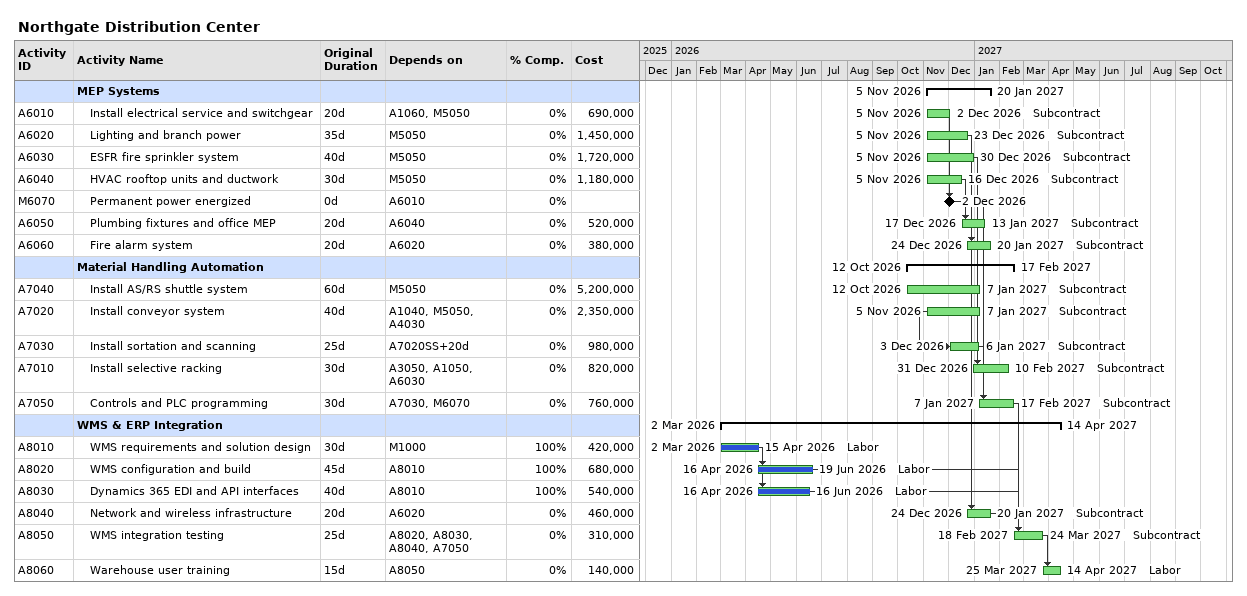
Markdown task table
Northgate Distribution Center

| ID | Level | Task | Original duration | Start | Finish | Predecessors | Resources | % complete | Cost |
|---|---|---|---|---|---|---|---|---|---|
|  | 1 | **MEP Systems** |  | 2026-11-05 | 2027-01-20 |  |  |  |  |
| A6010 | 2 | Install electrical service and switchgear | 20d | 2026-11-05 | 2026-12-02 | A1060, M5050 | Subcontract | 0 | 690000 |
| A6020 | 2 | Lighting and branch power | 35d | 2026-11-05 | 2026-12-23 | M5050 | Subcontract | 0 | 1450000 |
| A6030 | 2 | ESFR fire sprinkler system | 40d | 2026-11-05 | 2026-12-30 | M5050 | Subcontract | 0 | 1720000 |
| A6040 | 2 | HVAC rooftop units and ductwork | 30d | 2026-11-05 | 2026-12-16 | M5050 | Subcontract | 0 | 1180000 |
| M6070 | 2 | Permanent power energized | 0d | 2026-12-02 | 2026-12-02 | A6010 |  | 0 |  |
| A6050 | 2 | Plumbing fixtures and office MEP | 20d | 2026-12-17 | 2027-01-13 | A6040 | Subcontract | 0 | 520000 |
| A6060 | 2 | Fire alarm system | 20d | 2026-12-24 | 2027-01-20 | A6020 | Subcontract | 0 | 380000 |
|  | 1 | **Material Handling Automation** |  | 2026-10-12 | 2027-02-17 |  |  |  |  |
| A7040 | 2 | Install AS/RS shuttle system | 60d | 2026-10-12 | 2027-01-07 | M5050 | Subcontract | 0 | 5200000 |
| A7020 | 2 | Install conveyor system | 40d | 2026-11-05 | 2027-01-07 | A1040, M5050, A4030 | Subcontract | 0 | 2350000 |
| A7030 | 2 | Install sortation and scanning | 25d | 2026-12-03 | 2027-01-06 | A7020SS+20d | Subcontract | 0 | 980000 |
| A7010 | 2 | Install selective racking | 30d | 2026-12-31 | 2027-02-10 | A3050, A1050, A6030 | Subcontract | 0 | 820000 |
| A7050 | 2 | Controls and PLC programming | 30d | 2027-01-07 | 2027-02-17 | A7030, M6070 | Subcontract | 0 | 760000 |
|  | 1 | **WMS & ERP Integration** |  | 2026-03-02 | 2027-04-14 |  |  |  |  |
| A8010 | 2 | WMS requirements and solution design | 30d | 2026-03-02 | 2026-04-15 | M1000 | Labor | 100 | 420000 |
| A8020 | 2 | WMS configuration and build | 45d | 2026-04-16 | 2026-06-19 | A8010 | Labor | 100 | 680000 |
| A8030 | 2 | Dynamics 365 EDI and API interfaces | 40d | 2026-04-16 | 2026-06-16 | A8010 | Labor | 100 | 540000 |
| A8040 | 2 | Network and wireless infrastructure | 20d | 2026-12-24 | 2027-01-20 | A6020 | Subcontract | 0 | 460000 |
| A8050 | 2 | WMS integration testing | 25d | 2027-02-18 | 2027-03-24 | A8020, A8030, A8040, A7050 | Subcontract | 0 | 310000 |
| A8060 | 2 | Warehouse user training | 15d | 2027-03-25 | 2027-04-14 | A8050 | Labor | 0 | 140000 |
